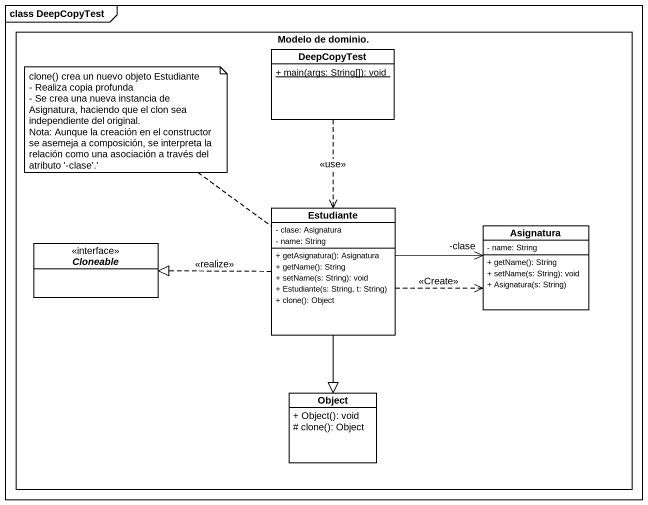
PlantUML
@startuml
mainframe class DeepCopyTest
hide circle
hide empty members
skinparam classAttributeIconSize 0
rectangle "Modelo de dominio." as Modelo_de_dominio {
  class DeepCopyTest {
    {static} + main(args: String[]): void
  }
  class Estudiante {
    - clase: Asignatura
    - name: String
    + getAsignatura(): Asignatura
    + getName(): String
    + setName(s: String): void
    + Estudiante(s: String, t: String)
    + clone(): Object
  }
  class Asignatura {
    - name: String
    + getName(): String
    + setName(s: String): void
    + Asignatura(s: String)
  }
  interface Cloneable
  class "Object" as Object_ {
    + Object(): void
    # clone(): Object
  }
}
DeepCopyTest ..> Estudiante : <<use>>
Estudiante -right-> "-clase" Asignatura
Estudiante .right.> Asignatura : <<Create>>
Estudiante .left.|> Cloneable : <<realize>>
Estudiante --|> Object_
note top of Estudiante
  clone() crea un nuevo objeto Estudiante
  - Realiza copia profunda
  - Se crea una nueva instancia de Asignatura, haciendo que el clon sea independiente del original.
  Nota: Aunque la creación en el constructor se asemeja a composición, se interpreta la relación como una asociación a través del atributo '-clase'.'
end note
@enduml
